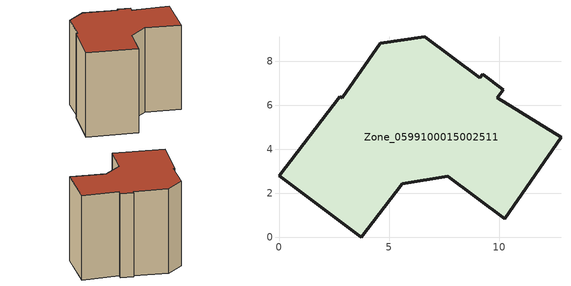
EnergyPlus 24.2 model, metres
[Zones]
Zone_0599100015002511
 floor ground (C_G): 7.67,2.78 5.59,2.44 3.74,0 0,2.79 2.75,6.38 2.86,6.34 4.59,8.82 6.62,9.12 9.13,7.25 9.25,7.42 10.19,6.72 9.93,6.35 12.81,4.56 10.27,0.84 z1.08
 wall outside (C_F): 6.62,9.12 4.59,8.82 2.86,6.34 2.75,6.38 0,2.79 3.74,0 5.59,2.44 7.67,2.78 10.27,0.84 12.81,4.56 9.93,6.35 10.19,6.72 9.25,7.42 9.13,7.25 6.62,9.12 z1.08:8.99
 roof outside (C_R): 10.27,0.84 12.81,4.56 9.93,6.35 10.19,6.72 9.25,7.42 9.13,7.25 6.62,9.12 4.59,8.82 2.86,6.34 2.75,6.38 0,2.79 3.74,0 5.59,2.44 7.67,2.78 z8.99
[BUILDING]
Pand.0599100015002511: North Axis=0; Terrain=City; Loads Convergence Tolerance Value=0.04; Temperature Convergence Tolerance Value=0.4; Solar Distribution=FullExterior; Maximum Number of Warmup Days=25; Minimum Number of Warmup Days=1
[Site:Location]
Rotterdam.The.Hague.AP_ZH_NLD Design_Conditions: Latitude=51.96; Longitude=4.45; Time Zone=1; Elevation=-4.5
[SITE:GROUNDTEMPERATURE:BUILDINGSURFACE]
18, 18, 18, 18, 18, 18, 18, 18, 18, 18, 18, 18
[MATERIAL] Thermal Absorptance=0.9; Solar Absorptance=0.7; Visible Absorptance=0.7
Name | Roughness | Thickness | Conductivity | Density | Specific Heat
G.TI.1975-1991 | MediumSmooth | 0.15 | 0.288461 | 540 | 1210
F.TI.1975-1991 | Rough | 0.3 | 0.230769 | 1920 | 840
R.TI.1975-1991 | MediumRough | 0.2 | 0.153846 | 1500 | 1000
[CONSTRUCTION]
C_G: G.TI.1975-1991
C_F: F.TI.1975-1991
C_R: R.TI.1975-1991
[ZONE]
Zone_0599100015002511: Type=1; Multiplier=1; Ceiling Height=Autocalculate; Volume=Autocalculate; Floor Area=autocalculate; Part of Total Floor Area=Yes
[ZONEINFILTRATION:DESIGNFLOWRATE]
Infil_Zone_0599100015002511: Zone or ZoneList or Space or SpaceList=Zone_0599100015002511; Schedule=AlwaysOn; Design Flow Rate Calculation Method=Flow/Area; Flow Rate per Floor Area=0.003; Constant Term Coefficient=1; Temperature Term Coefficient=0; Velocity Term Coefficient=0; Velocity Squared Term Coefficient=0
[HVACTEMPLATE:ZONE:IDEALLOADSAIRSYSTEM]
Zone_0599100015002511: Maximum Heating Supply Air Temperature=50; Minimum Cooling Supply Air Temperature=13; Maximum Heating Supply Air Humidity Ratio=0.0156; Minimum Cooling Supply Air Humidity Ratio=0.0077; Heating Limit=NoLimit; Cooling Limit=NoLimit; Dehumidification Control Type=ConstantSensibleHeatRatio; Cooling Sensible Heat Ratio=0.7; Dehumidification Setpoint=60; Humidification Control Type=None; Humidification Setpoint=30; Outdoor Air Method=None; Outdoor Air Flow Rate per Person=0.00944; Outdoor Air Flow Rate per Zone Floor Area=0; Outdoor Air Flow Rate per Zone=0; Demand Controlled Ventilation Type=None; Outdoor Air Economizer Type=NoEconomizer; Heat Recovery Type=None; Sensible Heat Recovery Effectiveness=0.7; Latent Heat Recovery Effectiveness=0.65
[ZONECONTROL:THERMOSTAT]
ThermostatControl_Zone_0599100015002511: Zone or ZoneList=Zone_0599100015002511; Control Type Schedule=DualSetpointControlType; Control 1=Thermostat_Zone_0599100015002511; Temperature Difference Between Cutout And Setpoint=0
[THERMOSTATSETPOINT:DUALSETPOINT]
Thermostat_Zone_0599100015002511: Heating Setpoint Temperature Schedule=HeatingSetpoint_Zone_0599100015002511; Cooling Setpoint Temperature Schedule=CoolingSetpoint_Zone_0599100015002511
[SCHEDULE:COMPACT]
HeatingSetpoint_Zone_0599100015002511: Through: 12/31, For: AllDays, Until: 24:00, 21
CoolingSetpoint_Zone_0599100015002511: Through: 12/31, For: AllDays, Until: 24:00, 24
DualSetpointControlType: Through: 12/31, For: AllDays, Until: 24:00, 4
AlwaysOn: Through: 12/31, For: AllDays, Until: 24:00, 1
